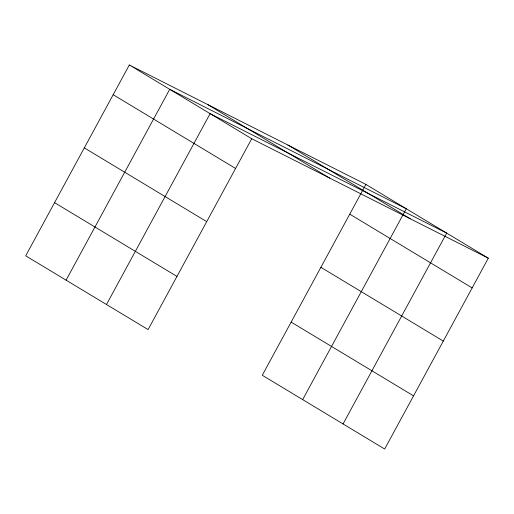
<?xml version="1.0" encoding="UTF-8"?>
<svg xmlns="http://www.w3.org/2000/svg" width="514" height="514" viewBox="0 0 514 514"><rect width="100%" height="100%" fill="white"/><g stroke="black" fill="none" stroke-linecap="round" stroke-linejoin="round"><path stroke-width="0.77" d="M129.322 64.976L25.7 255.824L148.103 329.583L251.725 138.735L129.322 64.976L365.897 184.417L488.3 258.176L384.678 449.024L262.275 375.265L365.897 184.417M66.094 280.162L169.716 89.32L406.291 208.755L302.669 399.603M106.488 304.506L210.11 113.658L446.685 233.099L343.063 423.947M251.725 138.735L488.3 258.176M287.827 144.999L410.23 218.758M207.393 104.393L329.795 178.152M349.751 214.152L472.154 287.911M113.176 94.711L235.585 168.47M320.884 267.319L443.286 341.078M84.309 147.878L206.718 221.637M291.142 322.098L413.545 395.857M54.568 202.657L176.97 276.416"/></g></svg>
